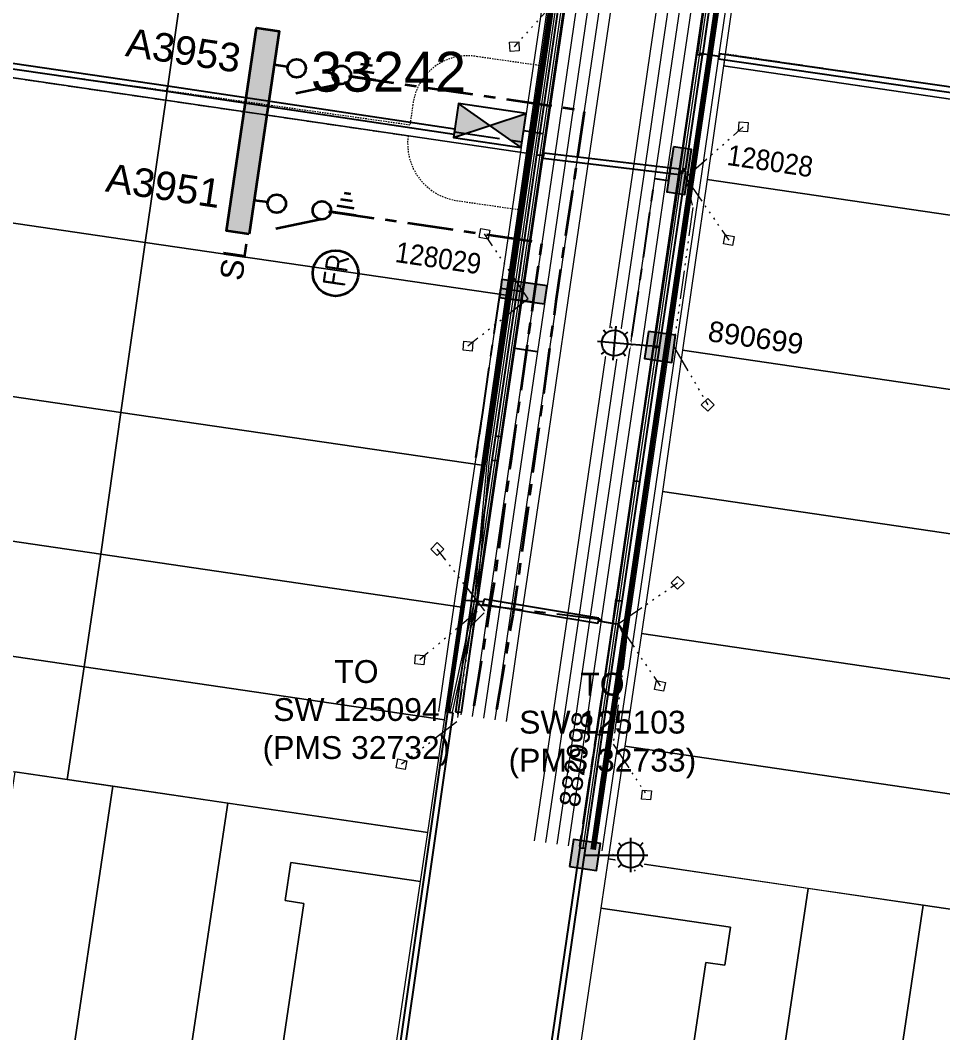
# Model space of a CAD drawing. Header units: metres. Extents: x 302924 to 306036, y 6267404 to 6269261.
# Drawn here: x 303946.7 to 304027.6, y 6268524.1 to 6268612.9 of the extents above; entities that cross this region are included whole.
import ezdxf
from ezdxf.enums import TextEntityAlignment as Align

# ---------------------------------------------------------------- set-up
doc = ezdxf.new("R2010")
doc.units = ezdxf.units.M
doc.set_wipeout_variables(frame=1)
for name, pattern in [('Cable Exist UG', [7, 4, -1, 1, -1]), ('DASHED', [19.05, 12.7, -6.35]), ('DOT', [6.35, 0, -6.35]), ('HIDDEN2', [0.1875, 0.125, -0.0625]), ('PHANTOMX2', [5.6, 2.5, -0.5, 0.15, -0.5, 0.15, -0.5, 0.15, -0.5, 0.15, -0.5])]:
    doc.linetypes.add(name, pattern=pattern)
doc.layers.get('0').update_dxf_attribs({"color": 6})
for name, color, linetype, lineweight, true_color, plot, transparency in [('. Const Lines_HV', 7, 'Continuous', 0, 0x990000, False, 0.4), ('. Const Lines_LV', 7, 'Continuous', 0, 0x000099, False, 0.4), ('. Const Lines_SL', 7, 'Continuous', 0, 0x009999, False, 0.4), ('. Const Lines_SP_Trench (PL)', 7, 'Continuous', 0, 0x990099, False, 0.4)]:
    doc.layers.add(name, color=color, linetype=linetype, lineweight=lineweight, true_color=true_color, plot=plot, transparency=transparency)
doc.layers.add('._ MGA Trench Outline (PL)', color=248, linetype='Continuous', lineweight=0, plot=False, transparency=0.6)
for name, color, linetype, lineweight in [('_User_HV_Exist', 1, 'Continuous', 35), ('_User_LV_Exist', 5, 'Continuous', 25), ('Cadastre Land Parcels_SP_EXT', 118, 'Continuous', 15), ('Cadastre Other Property_SP_EXT', 138, 'DASHED', 15), ('Services_SP_EXT', 42, 'PHANTOMX2', 20)]:
    doc.layers.add(name, color=color, linetype=linetype, lineweight=lineweight)
for name, color, linetype in [('Duct_SP_EXT', 30, 'Continuous'), ('Equip_SP_SL_EXT', 7, 'Continuous'), ('Sub_SP_EXT', 7, 'Continuous'), ('SupportsUG_SP_LV_EXT', 7, 'Continuous'), ('SupportsUG_SP_LV_SL_EXT', 7, 'Continuous'), ('Trench_SP_EXT', 7, 'Continuous')]:
    doc.layers.add(name, color=color, linetype=linetype)
doc.styles.add('COLUMN_LABEL', font='arial.ttf', dxfattribs={"height": 2})
doc.styles.add('iecISOCP', font='isocp.shx')
doc.styles.add('ieISOCP', font='arial.ttf', dxfattribs={"height": 1.5})
doc.styles.add('POLE_LABEL', font='arial.ttf', dxfattribs={"height": 2})
doc.styles.add('SL_LABEL', font='arial.ttf', dxfattribs={"height": 2})
doc.styles.get("Standard").update_dxf_attribs({"font": 'arial.ttf'})
doc.styles.add('SWITCH_LABEL', font='arial.ttf', dxfattribs={"height": 2})

# ---------------------------------------------------------------- blocks, each defined once
blk = doc.blocks.new('COLUMN_EXT')
blk.add_hatch(color=256).paths.add_polyline_path([(1.2, 1.2), (-1.2, 1.2), (-1.2, -1.2), (1.2, -1.2)])
blk.add_lwpolyline([(-1.2, 1.2), (-1.2, -1.2), (1.2, -1.2), (1.2, 1.2)], close=True)
at = {"style": 'COLUMN_LABEL', "width": 0.9, "flags": 8}
blk.add_attdef('ASSET_NUM', text='', height=1.8, rotation=360, dxfattribs=at).set_placement((4, 2), align=Align.MIDDLE_LEFT)
at = {"flags": 1}
blk.add_attdef('Z', (-2.351, -1.813), '', height=0.2, rotation=270, dxfattribs=at)
at = {"flags": 9}
for tag, p in [('NOTES', (-2, -1.813)), ('SUBURB', (-1.8, -1.813)), ('STREETNAME', (-1.6, -1.813)), ('LOCATION', (-1.4, -1.813)), ('LEGEND', (-1.2, -1.813)), ('USAGE', (-1, -1.813)), ('STATE', (-0.8, -1.813)), ('OWNED_BY', (-0.6, -1.813)), ('COLUMN_TYPE', (-0.4, -1.813))]:
    blk.add_attdef(tag, text='', height=0.2, rotation=270, dxfattribs=at).set_placement(p, align=Align.MIDDLE_LEFT)
for tag, style, p in [('STREET_CODE', 'COLUMN_LABEL', (-0.2, -1.813)), ('STRUCTURE_PLANT_NUMBER', 'POLE_LABEL', (0.031, -1.813))]:
    blk.add_attdef(tag, text='', height=0.2, rotation=270, dxfattribs=dict(at, style=style)).set_placement(p, align=Align.MIDDLE_LEFT)
blk = doc.blocks.new('SL_LANTERN_EXT')
at = {"flags": 9}
for tag in ['CONSTRUCTED_VOLTAGE', 'CONTROL_TYPE', 'LANTERN_PURPOSE', 'LANTERN_TYPE', 'NO_PHASES', 'OPERATING_VOLTAGE', 'OWNED_BY', 'MAINTAINED_BY', 'ORIENTATION', 'STATE', 'USAGE', 'CEXIST', 'CNEW', 'CNUMBER', 'CREMOVE', 'CREPLACE', 'LKINGHEIGHT', 'LBRACKET', 'LBRACKETVOCAB', 'LCATEGORY', 'LCHARGE1', 'LCHARGE1PERCENT', 'LCHARGE2', 'LCHARGE2PERCENT', 'LCHARGE3', 'LCHARGE3PERCENT', 'LEXIST', 'LLAMP', 'LLAMPVOCAB', 'LMAST', 'LMASTVOCAB', 'LNEW', 'LANTNUMBER', 'LOUTREACH', 'LOUTREACHVOCAB', 'LRATECODE', 'LREMOVE', 'LREPLACE', 'LTYPE', 'LTYPEVOCAB', 'LEGEND', 'SUBURB', 'STREETNAME', 'LOCATION', 'NOTES']:
    blk.add_attdef(tag, text='', height=0.01, rotation=270, dxfattribs=at).set_placement((-0.005, 0), align=Align.MIDDLE_LEFT)
for tag, p, height, flags in [('OPERATED_BY', (-0.01, 0), 0.01, 9), ('Z', (-0.005, 0), 0.001, 1)]:
    blk.add_attdef(tag, p, '', height=height, rotation=270, dxfattribs=dict(flags=flags))
at = {"style": 'SL_LABEL', "flags": 9}
blk.add_attdef('STREET_CODE', text='', height=0.001, rotation=270, dxfattribs=at).set_placement((-0.004, 0), align=Align.MIDDLE_LEFT)
at = {"flags": 8}
blk.add_attdef('LNUMBER', text='', height=1, dxfattribs=at).set_placement((6.995, -1), align=Align.MIDDLE_LEFT)
at = {"linetype": 'DOT'}
blk.add_wipeout([(2.495, 0), (2.934, 1.061), (3.995, 1.5), (5.056, 1.061), (5.495, 0), (5.056, -1.061), (3.995, -1.5), (2.934, -1.061)], dxfattribs=at)
for p, q in [((2.934, 1.061), (3.2, 0.795)), ((3.995, 1.5), (3.995, -1.5)), ((3.995, 1.5), (3.995, 1.125)), ((5.056, 1.061), (4.79, 0.795)), ((-0.005, 0), (2.87, 0)), ((2.495, 0), (5.495, 0)), ((2.934, -1.061), (3.2, -0.795)), ((5.056, -1.061), (4.79, -0.795)), ((5.12, 0), (5.495, 0)), ((3.995, -1.125), (3.995, -1.5))]:
    blk.add_line(p, q)
at = {"linetype": 'DOT', "flags": 128}
blk.add_lwpolyline([(2.495, 0), (2.934, 1.061), (3.995, 1.5), (5.056, 1.061), (5.495, 0), (5.056, -1.061), (3.995, -1.5), (2.934, -1.061), (2.495, 0)], close=True, dxfattribs=at)
blk.add_circle((3.995, 0), 1.125)
blk = doc.blocks.new('*U79')
for tag, height, rotation, flags, p in [('LNUMBER', 1, 175.18476, 8, (-6.896, 1.584)), ('CONSTRUCTED_VOLTAGE', 0.01, 270, 9, (-0.005, 0)), ('CONTROL_TYPE', 0.01, 270, 9, (-0.005, 0)), ('LANTERN_PURPOSE', 0.01, 270, 9, (-0.005, 0)), ('LANTERN_TYPE', 0.01, 270, 9, (-0.005, 0)), ('NO_PHASES', 0.01, 270, 9, (-0.005, 0)), ('OPERATING_VOLTAGE', 0.01, 270, 9, (-0.005, 0)), ('OWNED_BY', 0.01, 270, 9, (-0.005, 0)), ('MAINTAINED_BY', 0.01, 270, 9, (-0.005, 0)), ('ORIENTATION', 0.01, 270, 9, (-0.005, 0)), ('STATE', 0.01, 270, 9, (-0.005, 0)), ('USAGE', 0.01, 270, 9, (-0.005, 0)), ('CEXIST', 0.01, 270, 9, (-0.005, 0)), ('CNEW', 0.01, 270, 9, (-0.005, 0)), ('CNUMBER', 0.01, 270, 9, (-0.005, 0)), ('CREMOVE', 0.01, 270, 9, (-0.005, 0)), ('CREPLACE', 0.01, 270, 9, (-0.005, 0)), ('LKINGHEIGHT', 0.01, 270, 9, (-0.005, 0)), ('LBRACKET', 0.01, 270, 9, (-0.005, 0)), ('LBRACKETVOCAB', 0.01, 270, 9, (-0.005, 0)), ('LCATEGORY', 0.01, 270, 9, (-0.005, 0)), ('LCHARGE1', 0.01, 270, 9, (-0.005, 0)), ('LCHARGE1PERCENT', 0.01, 270, 9, (-0.005, 0)), ('LCHARGE2', 0.01, 270, 9, (-0.005, 0)), ('LCHARGE2PERCENT', 0.01, 270, 9, (-0.005, 0)), ('LCHARGE3', 0.01, 270, 9, (-0.005, 0)), ('LCHARGE3PERCENT', 0.01, 270, 9, (-0.005, 0)), ('LEXIST', 0.01, 270, 9, (-0.005, 0)), ('LLAMP', 0.01, 270, 9, (-0.005, 0)), ('LLAMPVOCAB', 0.01, 270, 9, (-0.005, 0)), ('LMAST', 0.01, 270, 9, (-0.005, 0)), ('LMASTVOCAB', 0.01, 270, 9, (-0.005, 0)), ('LNEW', 0.01, 270, 9, (-0.005, 0)), ('LANTNUMBER', 0.01, 270, 9, (-0.005, 0)), ('LOUTREACH', 0.01, 270, 9, (-0.005, 0)), ('LOUTREACHVOCAB', 0.01, 270, 9, (-0.005, 0)), ('LRATECODE', 0.01, 270, 9, (-0.005, 0)), ('LREMOVE', 0.01, 270, 9, (-0.005, 0)), ('LREPLACE', 0.01, 270, 9, (-0.005, 0)), ('LTYPE', 0.01, 270, 9, (-0.005, 0)), ('LTYPEVOCAB', 0.01, 270, 9, (-0.005, 0)), ('LEGEND', 0.01, 270, 9, (-0.005, 0)), ('SUBURB', 0.01, 270, 9, (-0.005, 0)), ('STREETNAME', 0.01, 270, 9, (-0.005, 0)), ('LOCATION', 0.01, 270, 9, (-0.005, 0)), ('NOTES', 0.01, 270, 9, (-0.005, 0))]:
    blk.add_attdef(tag, text='', height=height, rotation=rotation, dxfattribs=dict(flags=flags)).set_placement(p, align=Align.MIDDLE_LEFT)
for tag, p, height, flags in [('OPERATED_BY', (-0.01, 0), 0.01, 9), ('Z', (-0.005, 0), 0.001, 1)]:
    blk.add_attdef(tag, p, '', height=height, rotation=270, dxfattribs=dict(flags=flags))
at = {"style": 'SL_LABEL', "flags": 9}
blk.add_attdef('STREET_CODE', text='', height=0.001, rotation=270, dxfattribs=at).set_placement((-0.004, 0), align=Align.MIDDLE_LEFT)
at = {"linetype": 'DOT'}
blk.add_wipeout([(-2.496, 0.21), (-3.023, -0.81), (-4.117, -1.159), (-5.137, -0.632), (-5.486, 0.462), (-4.959, 1.482), (-3.865, 1.83), (-2.845, 1.304)], dxfattribs=at)
for p, q in [((-4.117, -1.159), (-3.865, 1.83)), ((-3.896, 1.457), (-3.865, 1.83)), ((-4.959, 1.482), (-4.717, 1.195)), ((-2.845, 1.304), (-3.131, 1.062)), ((-2.496, 0.21), (-5.486, 0.462)), ((-5.112, 0.43), (-5.486, 0.462)), ((-0.005, 0), (-2.87, 0.241)), ((-5.137, -0.632), (-4.85, -0.39)), ((-4.117, -1.159), (-4.085, -0.785)), ((-3.023, -0.81), (-3.265, -0.524))]:
    blk.add_line(p, q)
at = {"linetype": 'DOT', "flags": 128}
blk.add_lwpolyline([(-2.496, 0.21), (-3.023, -0.81), (-4.117, -1.159), (-5.137, -0.632), (-5.486, 0.462), (-4.959, 1.482), (-3.865, 1.83), (-2.845, 1.304), (-2.496, 0.21)], close=True, dxfattribs=at)
blk.add_circle((-3.991, 0.336), 1.125)
blk = doc.blocks.new('CCP_EXT')
blk.add_lwpolyline([(-0.566, 0), (0, 0.566), (0.566, 0), (0, -0.566), (-0.566, 0)])
at = {"flags": 1}
blk.add_attdef('Z', (0, 0), '', height=0.01, dxfattribs=at)
at = {"flags": 9}
for tag in ['CCP_TYPE', 'CONSTRUCTED_VOLTAGE', 'NO_PHASES', 'OPERATING_VOLTAGE', 'ORIENTATION', 'OWNED_BY', 'USAGE', 'LEGEND', 'LIFE_SUPPORT', 'STATE', 'NOTES']:
    blk.add_attdef(tag, text='', height=0.01, dxfattribs=at).set_placement((0, 0), align=Align.MIDDLE_LEFT)
blk = doc.blocks.new('PILLAR_EXT')
at = {"layer": 'SupportsUG_SP_LV_EXT', "linetype": 'Continuous'}
h = blk.add_hatch(color=256, dxfattribs=at)
h.dxf.hatch_style = 1
h.paths.add_polyline_path([(-0.8, 0), (-0.8, 2), (0.8, 2), (0.8, 0)])
h = blk.add_hatch(color=256, dxfattribs=at)
h.dxf.hatch_style = 1
h.paths.add_polyline_path([(-0.8, -2), (-0.8, 0), (0.8, 0), (0.8, -2)])
blk.add_lwpolyline([(-0.8, 2), (-0.8, -1), (-0.8, 1), (-0.8, -2), (0.8, -2), (0.8, 2)], close=True)
at = {"width": 0.9}
blk.add_attdef('ASSET_NUM', text='', height=1.8, rotation=360, dxfattribs=at).set_placement((4, 2), align=Align.MIDDLE_LEFT)
for tag, flags, p in [('OWNED_BY', 9, (-0.2, 0)), ('STREETNAME', 9, (-0.175, 0)), ('SUBURB', 1, (-0.158, 0)), ('PARENT', 9, (-0.143, 0)), ('NOTES', 9, (-0.127, 0)), ('LOCATION', 9, (-0.111, 0)), ('LEGEND', 9, (-0.091, 0)), ('SUPPORT_TYPE', 9, (-0.072, 0)), ('USAGE', 9, (-0.056, 0)), ('STATE', 9, (-0.032, 0))]:
    blk.add_attdef(tag, text='', height=0.01, rotation=270, dxfattribs=dict(flags=flags)).set_placement(p, align=Align.CENTER)
blk = doc.blocks.new('FAULT_INDIC_SE')
blk.add_circle((0, 0), 2)
at = {"insert": (-1.152, 1.002), "char_height": 2, "width": 2.70423, "attachment_point": 1, "style": 'iecISOCP'}
blk.add_mtext('FR', dxfattribs=at)
blk = doc.blocks.new('SWG_SAFELINK_SU_NEW')
for p, q in [((7.72, 1.8), (8.28, 1.8)), ((7.48, 1.2), (8.52, 1.2)), ((7.24, 0.6), (8.76, 0.6)), ((2.241, -2.168), (6, -0.8)), ((6.8, 0), (9, 0))]:
    blk.add_line(p, q)
blk.add_lwpolyline([(1.2, 0), (0, 0)])
for centre in [(2, 0), (6, 0)]:
    blk.add_circle(centre, 0.8)
at = {"style": 'SWITCH_LABEL', "flags": 8}
blk.add_attdef('ASSET_NUM', text='', height=2, rotation=179.95437, dxfattribs=at).set_placement((-2, 0), align=Align.MIDDLE_LEFT)
at = {"flags": 1}
blk.add_attdef('Z', (0, 0), '', height=0.2, rotation=90, dxfattribs=at)
at = {"flags": 9}
for tag, p in [('ACTUAL_STATUS', (0, -0.4)), ('CONSTRUCTED_VOLTAGE', (0, -0.6)), ('NO_PHASES', (0, -0.8)), ('OPERATING_VOLTAGE', (0, -1)), ('ORIENTATION', (0, -1.2)), ('OWNED_BY', (0, -1.4)), ('STATE', (0, -1.8)), ('PARENT', (0, -1.6)), ('SWITCH_TYPE', (0, -2)), ('SUBURB', (0, -2.4)), ('STREETNAME', (0, -2.6)), ('USAGE', (0, -2.2)), ('LOCATION', (0, -2.8)), ('NOTES', (0, -3))]:
    blk.add_attdef(tag, text='', height=0.2, dxfattribs=at).set_placement(p, align=Align.MIDDLE_LEFT)
at = {"style": 'SWITCH_LABEL', "flags": 9}
blk.add_attdef('STREET_CODE', text='', height=0.2, dxfattribs=at).set_placement((0, -0.2), align=Align.MIDDLE_LEFT)
blk = doc.blocks.new('SUB_PADMOUNT_EXT')
h = blk.add_hatch(color=256)
h.dxf.hatch_style = 1
h.paths.add_polyline_path([(-3, 1.5), (-3, -1.5), (0, 0)])
h = blk.add_hatch(color=256)
h.dxf.hatch_style = 1
h.paths.add_polyline_path([(3, 1.5), (0, 0), (3, -1.5)])
for p, q in [((-3, 1.5), (3, -1.5)), ((3, 1.5), (-3, -1.5))]:
    blk.add_line(p, q)
at = {"linetype": 'Continuous'}
blk.add_lwpolyline([(-3, -1.5), (3, -1.5), (3, 1.5), (-3, 1.5)], close=True, dxfattribs=at)
at = {"flags": 8}
blk.add_attdef('ASSET_NUM', text='', height=2.5, dxfattribs=at).set_placement((0, 5), align=Align.MIDDLE_CENTER)
for tag, flags, p in [('STREET_CODE', 9, (1.5, 0)), ('OPERATING_VOLTAGE', 9, (1.5, -0.4)), ('ORIENTATION', 9, (1.5, -0.6)), ('OWNED_BY', 9, (1.5, -0.8)), ('NO_PHASES', 9, (1.5, -0.2)), ('OPERATED_BY', 9, (1.5, -1)), ('SECONDARY_VOLTAGE', 9, (1.5, -1.6)), ('STATE', 9, (1.5, -1.8)), ('CONSTRUCTED_VOLTAGE', 9, (1.5, -1.4)), ('MAINTAINED_BY', 9, (1.5, -1.2)), ('SUBSTATION_TYPE', 9, (1.5, -2.2)), ('USAGE', 9, (1.5, -2.4)), ('PARENT', 9, (1.5, -2)), ('LEGEND', 9, (1.5, -2.6)), ('Z', 1, (1.5, -3.6)), ('SUBURB', 9, (1.5, -2.8)), ('STREETNAME', 9, (1.5, -3)), ('LOCATION', 9, (1.5, -3.2)), ('NOTES', 9, (1.5, -3.4))]:
    blk.add_attdef(tag, text='', height=0.2, dxfattribs=dict(flags=flags)).set_placement(p, align=Align.MIDDLE_LEFT)

msp = doc.modelspace()

# ---------------------------------------------------------------- hatches: boundary and pattern name
at = {"layer": '_User_HV_Exist'}
h = msp.add_hatch(color=256, dxfattribs=at)
h.dxf.hatch_style = 1
h.paths.add_polyline_path([(303966.7918, 6268594.1643), (303964.813, 6268594.4551), (303967.4302, 6268612.2639), (303969.4089, 6268611.9731)])

# ---------------------------------------------------------------- linework, layer by layer
at = {"layer": '. Const Lines_HV', "linetype": 'Continuous', "lineweight": 0, "flags": 128}
for points in [[(303992.8135, 6268540.811), (303994.2673, 6268550.7056), (303995.7212, 6268560.5993), (303997.5384, 6268572.9678), (303999.3555, 6268585.3353), (304001.5359, 6268600.1766), (304002.9897, 6268610.0714), (304005.0251, 6268623.9233), (304006.8455, 6268636.3089), (304008.7056, 6268648.7271), (304010.5199, 6268661.0874), (304011.9723, 6268670.9813), (304013.7877, 6268683.3488), (304015.2401, 6268693.2428), (304017.0555, 6268705.6102), (304018.871, 6268717.9777), (304020.3233, 6268727.8717), (304021.7757, 6268737.7656), (304023.5911, 6268750.1331), (304025.4858, 6268763.0388), (304029.6778, 6268790.3309)], [(303994.7922, 6268540.5202), (303996.2461, 6268550.4149), (303997.7, 6268560.3085), (303999.5171, 6268572.677), (304001.3342, 6268585.0446), (304003.5146, 6268599.8859), (304004.9685, 6268609.7807), (304007.0039, 6268623.6326), (304008.8239, 6268636.0153), (304010.6839, 6268648.4338), (304012.4987, 6268660.7969), (304013.9511, 6268670.6909), (304015.7665, 6268683.0583), (304017.2189, 6268692.9523), (304019.0343, 6268705.3198), (304020.8498, 6268717.6872), (304022.3021, 6268727.5812), (304023.7545, 6268737.4752), (304025.5699, 6268749.8426), (304027.4636, 6268762.7417), (304031.5428, 6268789.2997)], [(304003.3251, 6268667.1568), (304001.8728, 6268657.2628), (303998.961, 6268637.4395), (303997.1092, 6268625.0817), (303995.656, 6268615.1927), (303993.6202, 6268601.3398), (303991.8109, 6268588.9731), (303989.6301, 6268574.1297), (303987.805, 6268561.7615), (303986.3512, 6268551.8686)], [(304005.3039, 6268666.8663), (304003.8515, 6268656.9724), (304000.9394, 6268637.146), (303999.0875, 6268624.7881), (303997.6347, 6268614.9019), (303995.5989, 6268601.049), (303993.7899, 6268588.6836), (303991.6088, 6268573.839), (303989.7835, 6268561.4695), (303988.3299, 6268551.5778)]]:
    msp.add_lwpolyline(points, dxfattribs=at)
at = {"layer": '. Const Lines_LV', "linetype": 'Continuous', "lineweight": 0, "flags": 128}
for points in [[(303991.8241, 6268540.9563), (303993.278, 6268550.851), (303994.7318, 6268560.7447), (303996.549, 6268573.1131), (303998.3661, 6268585.4807), (304000.5465, 6268600.322), (304002.0004, 6268610.2168), (304004.0357, 6268624.0687), (304005.8563, 6268636.4556), (304007.7164, 6268648.8738), (304009.5305, 6268661.2326), (304010.9829, 6268671.1266), (304012.7983, 6268683.494), (304014.2507, 6268693.388), (304016.0661, 6268705.7555), (304017.8816, 6268718.1229), (304019.3339, 6268728.0169), (304020.7863, 6268737.9109), (304022.6017, 6268750.2783), (304024.4969, 6268763.1873), (304028.7452, 6268790.8464)], [(303993.8028, 6268540.6656), (303995.2567, 6268550.5602), (303996.7106, 6268560.4539), (303998.5277, 6268572.8224), (304000.3448, 6268585.19), (304002.5252, 6268600.0313), (304003.9791, 6268609.926), (304006.0145, 6268623.7779), (304007.8347, 6268636.1621), (304009.6947, 6268648.5805), (304011.5093, 6268660.9421), (304012.9617, 6268670.8361), (304014.7771, 6268683.2036), (304016.2295, 6268693.0975), (304018.0449, 6268705.465), (304019.8604, 6268717.8325), (304021.3127, 6268727.7264), (304022.7651, 6268737.6204), (304024.5805, 6268749.9879), (304026.4747, 6268762.8903), (304030.6103, 6268789.8153)], [(303995.7816, 6268540.3748), (303997.2355, 6268550.2695), (303998.6893, 6268560.1631), (304000.5065, 6268572.5317), (304002.3236, 6268584.8992), (304004.504, 6268599.7406), (304005.9579, 6268609.6353), (304007.9932, 6268623.4872), (304009.813, 6268635.8686), (304011.6731, 6268648.2871), (304013.4881, 6268660.6517), (304014.9405, 6268670.5456), (304016.7559, 6268682.9131), (304018.2083, 6268692.8071), (304020.0237, 6268705.1745), (304021.8392, 6268717.542), (304023.2915, 6268727.436), (304024.7439, 6268737.3299), (304026.5593, 6268749.6974), (304028.4525, 6268762.5932)], [(303997.7604, 6268540.0841), (303999.2142, 6268549.9788), (304000.6681, 6268559.8724), (304002.4853, 6268572.241), (304004.3024, 6268584.6085), (304006.4828, 6268599.4499), (304007.9366, 6268609.3445), (304009.972, 6268623.1964), (304011.7914, 6268635.575), (304013.6515, 6268647.9937), (304015.4669, 6268660.3612), (304016.9193, 6268670.2552), (304018.7347, 6268682.6226), (304020.1871, 6268692.5166), (304022.0025, 6268704.8841), (304023.8179, 6268717.2515), (304025.2703, 6268727.1455), (304026.7227, 6268737.0395), (304028.5381, 6268749.4069)], [(304000.3569, 6268667.5925), (303998.9046, 6268657.6985), (303995.9935, 6268637.8798), (303994.1417, 6268625.5221), (303992.6879, 6268615.6289), (303990.6521, 6268601.776), (303988.8425, 6268589.4074), (303986.6619, 6268574.5658), (303984.8371, 6268562.1994), (303983.383, 6268552.3048)], [(304002.3357, 6268667.302), (304000.8834, 6268657.4081), (303997.9719, 6268637.5863), (303996.12, 6268625.2285), (303994.6666, 6268615.3381), (303992.6308, 6268601.4852), (303990.8215, 6268589.1179), (303988.6407, 6268574.2751), (303986.8157, 6268561.9074), (303985.3618, 6268552.014)], [(304004.3145, 6268667.0116), (304002.8621, 6268657.1176), (303999.9502, 6268637.2928), (303998.0983, 6268624.9349), (303996.6453, 6268615.0473), (303994.6095, 6268601.1944), (303992.8004, 6268588.8283), (303990.6194, 6268573.9844), (303988.7943, 6268561.6155), (303987.3405, 6268551.7232)], [(304006.2933, 6268666.7211), (304004.8409, 6268656.8271), (304001.9286, 6268636.9992), (304000.0767, 6268624.6413), (303998.6241, 6268614.7566), (303996.5883, 6268600.9036), (303994.7793, 6268588.5388), (303992.5982, 6268573.6936), (303990.7728, 6268561.3235), (303989.3193, 6268551.4324)]]:
    msp.add_lwpolyline(points, dxfattribs=at)
at = {"layer": '. Const Lines_SL', "linetype": 'Continuous', "lineweight": 0, "flags": 128}
for points in [[(303996.771, 6268540.2295), (303998.2248, 6268550.1241), (303999.6787, 6268560.0178), (304001.4959, 6268572.3863), (304003.313, 6268584.7539), (304005.4934, 6268599.5952), (304006.9472, 6268609.4899), (304008.9826, 6268623.3418), (304010.8022, 6268635.7218), (304012.6623, 6268648.1404), (304014.4775, 6268660.5064), (304015.9299, 6268670.4004), (304017.7453, 6268682.7679), (304019.1977, 6268692.6618), (304021.0131, 6268705.0293), (304022.8285, 6268717.3968), (304024.2809, 6268727.2907), (304025.7333, 6268737.1847), (304027.5487, 6268749.5522), (304029.4414, 6268762.4447)], [(304001.3463, 6268667.4473), (303999.894, 6268657.5533), (303996.9827, 6268637.733), (303995.1308, 6268625.3753), (303993.6772, 6268615.4835), (303991.6414, 6268601.6306), (303989.832, 6268589.2626), (303987.6513, 6268574.4204), (303986.5189, 6268561.9512), (303984.3724, 6268552.1594)], [(304001.5442, 6268667.4182), (304000.0918, 6268657.5243), (303997.1805, 6268637.7037), (303995.3287, 6268625.346), (303993.8751, 6268615.4544), (303991.8393, 6268601.6015), (303990.0299, 6268589.2337), (303987.85, 6268574.3968), (303986.7169, 6268561.9207), (303984.5678, 6268552.1166)]]:
    msp.add_lwpolyline(points, dxfattribs=at)
at = {"layer": '. Const Lines_SP_Trench (PL)', "linetype": 'Continuous', "lineweight": 0, "flags": 128}
for points in [[(303996.0784, 6268540.3312), (303997.5323, 6268550.2259), (303998.9861, 6268560.1195), (304000.8033, 6268572.4881), (304002.6204, 6268584.8556), (304004.8008, 6268599.697), (304006.2547, 6268609.5917), (304008.29, 6268623.4436), (304010.1098, 6268635.8245), (304011.9699, 6268648.2431), (304013.7849, 6268660.6081), (304015.2373, 6268670.5021), (304017.0527, 6268682.8695), (304018.5051, 6268692.7635), (304020.3205, 6268705.131), (304022.136, 6268717.4984), (304023.5883, 6268727.3924), (304025.0407, 6268737.2864), (304026.8561, 6268749.6538), (304028.7492, 6268762.5486)], [(304002.0389, 6268667.3456), (304000.5865, 6268657.4516), (303997.6751, 6268637.6303), (303995.8232, 6268625.2726), (303994.3698, 6268615.3817), (303992.334, 6268601.5288), (303990.5246, 6268589.1613), (303988.3439, 6268574.3187), (303986.5189, 6268561.9512), (303985.065, 6268552.0576)], [(304003.3251, 6268667.1568), (304001.8728, 6268657.2628), (303998.961, 6268637.4395), (303997.1092, 6268625.0817), (303995.656, 6268615.1927), (303993.6202, 6268601.3398), (303991.8109, 6268588.9731), (303989.6301, 6268574.1297), (303987.805, 6268561.7615), (303986.3512, 6268551.8686)]]:
    msp.add_lwpolyline(points, dxfattribs=at)
at = {"layer": '_User_HV_Exist', "flags": 128}
msp.add_lwpolyline([(303966.7918, 6268594.1643), (303964.813, 6268594.4551), (303967.4302, 6268612.2639), (303969.4089, 6268611.9731)], close=True, dxfattribs=at)
at = {"layer": '_User_HV_Exist', "linetype": 'Cable Exist UG', "flags": 128}
for points in [[(303975.4979, 6268608.0151), (303996.1805, 6268605.0065), (303996.1805, 6268605.0065), (303996.1805, 6268605.0065), (303993.684, 6268588.2615), (303991.7372, 6268573.8406), (303990.3332, 6268563.624), (303989.8992, 6268560.7881), (303988.3299, 6268551.5778)], [(303973.7561, 6268596.1614), (303992.457, 6268593.4248), (303992.457, 6268593.4248), (303991.7313, 6268588.514), (303989.7308, 6268574.2452), (303988.3102, 6268563.8837), (303987.8483, 6268561.0601), (303987.8483, 6268561.0601), (303986.351, 6268551.8685)]]:
    msp.add_lwpolyline(points, dxfattribs=at)
at = {"layer": '_User_LV_Exist', "linetype": 'Cable Exist UG'}
for points in [[(303990.8203, 6268589.11), (303988.8416, 6268589.4007), (303986.6587, 6268574.579), (303987.2784, 6268578.5596)], [(303998.7058, 6268560.2295), (303998.9801, 6268562.1419), (303998.9801, 6268562.1419), (303998.9801, 6268562.1419), (303998.9801, 6268562.1419)], [(303986.8362, 6268561.6901), (303998.7015, 6268560.2659)]]:
    msp.add_lwpolyline(points, dxfattribs=at)
at = {"layer": '_User_LV_Exist', "flags": 128}
msp.add_lwpolyline([(303990.0946, 6268584.171), (303992.0734, 6268583.8802)], dxfattribs=at)
at = {"layer": 'Cadastre Land Parcels_SP_EXT', "linetype": 'Continuous'}
for points in [[(303961.468, 6268619.8722), (303929.8086, 6268624.5122), (303927.8039, 6268610.5525), (303959.4641, 6268605.9105), (303961.468, 6268619.8722)], [(304042.0517, 6268618.2426), (304010.3915, 6268622.8838), (304008.3867, 6268608.9212), (304040.0469, 6268604.2819), (304042.0517, 6268618.2426)], [(303993.1291, 6268615.2311), (303961.468, 6268619.8722), (303959.4641, 6268605.9105), (303991.1251, 6268601.2705), (303993.1291, 6268615.2311)], [(303959.4641, 6268605.9105), (303927.8039, 6268610.5525), (303926.0147, 6268598.0871), (303957.6739, 6268593.4461), (303959.4641, 6268605.9105)], [(304040.0469, 6268604.2819), (304008.3867, 6268608.9212), (304006.9552, 6268598.9504), (304038.6153, 6268594.3092), (304040.0469, 6268604.2819)], [(303991.1251, 6268601.2705), (303959.4641, 6268605.9105), (303957.6739, 6268593.4461), (303989.3349, 6268588.805), (303991.1251, 6268601.2705)], [(304038.6153, 6268594.3092), (304006.9552, 6268598.9504), (304004.8071, 6268583.9923), (304036.4672, 6268579.351), (304038.6153, 6268594.3092)], [(303957.6739, 6268593.4461), (303926.0147, 6268598.0871), (303925.5396, 6268594.864), (303923.9168, 6268583.1598), (303955.5226, 6268578.5306), (303957.6739, 6268593.4461)], [(303989.3349, 6268588.805), (303957.6739, 6268593.4461), (303955.5226, 6268578.5306), (303987.1891, 6268573.9036), (303989.3349, 6268588.805)], [(304036.4672, 6268579.351), (304004.8071, 6268583.9923), (304003.0305, 6268571.5907), (304034.6789, 6268566.9512), (304036.4672, 6268579.351)], [(303955.5226, 6268578.5306), (303923.9168, 6268583.1598), (303922.1505, 6268570.7455), (303953.7758, 6268566.0979), (303955.5226, 6268578.5306)], [(303987.1891, 6268573.9036), (303955.5226, 6268578.5306), (303953.7758, 6268566.0979), (303985.4011, 6268561.4511), (303987.1891, 6268573.9036)], [(304034.6789, 6268566.9512), (304003.0305, 6268571.5907), (304001.2128, 6268559.1277), (304032.8381, 6268554.4798), (304034.6789, 6268566.9512)], [(303953.7758, 6268566.0979), (303922.1505, 6268570.7455), (303921.8699, 6268568.8651), (303920.6781, 6268560.8654), (303952.3034, 6268556.2187), (303953.7758, 6268566.0979)], [(303985.4011, 6268561.4511), (303953.7758, 6268566.0979), (303952.3034, 6268556.2187), (303983.9278, 6268551.572), (303985.4011, 6268561.4511)], [(303952.3034, 6268556.2187), (303920.6781, 6268560.8654), (303919.2049, 6268550.9863), (303950.8302, 6268546.3396), (303952.3034, 6268556.2187)], [(304032.8381, 6268554.4798), (304001.2128, 6268559.1277), (303999.7412, 6268549.2486), (304031.3664, 6268544.6007), (304032.8381, 6268554.4798)], [(303983.9278, 6268551.572), (303952.3034, 6268556.2187), (303950.8302, 6268546.3396), (303982.4553, 6268541.6929), (303983.9278, 6268551.572)], [(304031.3664, 6268544.6007), (303999.7412, 6268549.2486), (303998.2688, 6268539.3685), (304029.8939, 6268534.7206), (304031.3664, 6268544.6007)], [(303954.822, 6268545.7531), (303950.8302, 6268546.3396), (303946.2288, 6268547.0161), (303942.7965, 6268523.9887), (303942.654, 6268524.0097), (303941.669, 6268517.4006), (303950.4057, 6268516.1168), (303954.822, 6268545.7531)], [(303964.9027, 6268544.272), (303954.822, 6268545.7531), (303950.4057, 6268516.1168), (303960.4863, 6268514.6347), (303964.9027, 6268544.272)], [(303982.4553, 6268541.6929), (303964.9027, 6268544.272), (303960.4863, 6268514.6347), (303968.3935, 6268513.473), (303969.0562, 6268517.9183), (303968.8578, 6268517.948), (303968.9455, 6268518.5356), (303969.0689, 6268518.5172), (303971.5957, 6268535.4742), (303969.9358, 6268535.7187), (303970.4341, 6268539.0626), (303981.8138, 6268537.3903), (303982.4553, 6268541.6929)], [(303981.8138, 6268537.3903), (303970.4341, 6268539.0626), (303969.9358, 6268535.7187), (303971.5957, 6268535.4742), (303969.0689, 6268518.5172), (303968.9455, 6268518.5356), (303968.8578, 6268517.948), (303969.0562, 6268517.9183), (303968.3935, 6268513.473), (303973.0974, 6268512.7817), (303978.773, 6268516.9946), (303981.8138, 6268537.3903)], [(304015.8214, 6268536.7893), (303998.2688, 6268539.3685), (303997.6279, 6268535.0659), (304009.0126, 6268533.3937), (304008.5133, 6268530.0498), (304006.8476, 6268530.2941), (304004.3705, 6268513.6623), (304004.514, 6268513.6415), (304004.4227, 6268513.0289), (304004.205, 6268513.0612), (304003.4968, 6268508.3147), (304011.4031, 6268507.153), (304015.8214, 6268536.7893)], [(304025.9012, 6268535.3071), (304015.8214, 6268536.7893), (304011.4031, 6268507.153), (304021.4838, 6268505.6708), (304025.9012, 6268535.3071)], [(304009.0126, 6268533.3937), (303997.6279, 6268535.0659), (303994.5881, 6268514.6703), (303998.793, 6268509.0059), (304003.4968, 6268508.3147), (304004.205, 6268513.0612), (304004.4227, 6268513.0289), (304004.514, 6268513.6415), (304004.3705, 6268513.6623), (304006.8476, 6268530.2941), (304008.5133, 6268530.0498), (304009.0126, 6268533.3937)], [(304031.1842, 6268510.8592), (304031.0408, 6268510.8791), (304034.4944, 6268534.0451), (304029.8939, 6268534.7206), (304025.9012, 6268535.3071), (304021.4838, 6268505.6708), (304030.2196, 6268504.3868), (304031.1842, 6268510.8592)]]:
    msp.add_lwpolyline(points, close=True, dxfattribs=at)
at = {"layer": 'Cadastre Other Property_SP_EXT', "linetype": 'HIDDEN2'}
msp.add_lwpolyline([(303992.2278, 6268608.9526), (303986.818, 6268609.7274), (303986.818, 6268609.7274, 0.438702), (303981.1445, 6268605.5088), (303981.1445, 6268605.5088), (303980.8836, 6268603.7344), (303927.8954, 6268611.1891), (303927.8039, 6268610.5525), (303980.7303, 6268602.791), (303980.7303, 6268602.791, 0.4096226), (303984.963, 6268597.1146), (303984.963, 6268597.1146), (303990.4153, 6268596.3282), (303992.2278, 6268608.9526)], format="xyb", close=True, dxfattribs=at)
msp.add_lwpolyline([(304008.4109, 6268608.938), (304071.7069, 6268599.6425), (304071.8546, 6268600.6706), (304008.537, 6268609.9678), (304008.4109, 6268608.938)], close=True, dxfattribs=at)
at = {"layer": 'Duct_SP_EXT'}
for p, q in [((304006.0976, 6268609.9315), (304008.0525, 6268623.4778)), ((304006.5727, 6268609.8629), (304008.5276, 6268623.4093)), ((303992.0325, 6268601.1261), (303994.1323, 6268615.4166)), ((303992.5074, 6268601.0564), (303994.6072, 6268615.3468)), ((303959.6422, 6268607.1452), (303927.4352, 6268611.8129)), ((303959.5723, 6268606.6703), (303927.3664, 6268611.3379)), ((304004.5284, 6268599.4942), (304006.0624, 6268609.9337)), ((304005.0732, 6268599.8997), (304006.5373, 6268609.8639)), ((304006.0624, 6268609.9337), (304006.2998, 6268609.8988)), ((304006.0976, 6268609.9315), (304006.3351, 6268609.8972)), ((304006.5373, 6268609.8639), (304006.2998, 6268609.8988)), ((304006.5727, 6268609.8629), (304006.3351, 6268609.8972)), ((304007.962, 6268609.5139), (304007.9964, 6268609.7514)), ((304071.3059, 6268600.344), (304007.962, 6268609.5139)), ((304008.0308, 6268609.9889), (304007.9964, 6268609.7514)), ((304071.3746, 6268600.819), (304008.0308, 6268609.9889)), ((303959.5723, 6268606.6703), (303959.6072, 6268606.9078)), ((303984.7535, 6268602.9055), (303959.5723, 6268606.6703)), ((303959.6422, 6268607.1452), (303959.6072, 6268606.9078)), ((303984.8245, 6268603.3803), (303959.6422, 6268607.1452)), ((303984.7535, 6268602.9055), (303984.789, 6268603.1429)), ((303984.8245, 6268603.3803), (303984.789, 6268603.1429)), ((303992.6437, 6268601.2703), (303992.6154, 6268601.032)), ((304004.5743, 6268599.8516), (303992.6437, 6268601.2703)), ((303990.2872, 6268589.196), (303992.0325, 6268601.126)), ((303990.7621, 6268589.1265), (303992.5074, 6268601.0565)), ((303992.0325, 6268601.1261), (303992.27, 6268601.0912)), ((303992.0325, 6268601.126), (303992.27, 6268601.0912)), ((303992.5074, 6268601.0565), (303992.27, 6268601.0912)), ((303992.5074, 6268601.0564), (303992.27, 6268601.0912)), ((303992.5871, 6268600.7937), (303992.6154, 6268601.032)), ((304004.5176, 6268599.375), (303992.5871, 6268600.7937)), ((304002.3018, 6268584.2857), (304004.6064, 6268599.7261)), ((304002.7766, 6268584.2149), (304005.0812, 6268599.6553)), ((304004.5176, 6268599.375), (304004.5459, 6268599.6133)), ((304004.5284, 6268599.4942), (304004.8008, 6268599.697)), ((304004.8091, 6268599.4532), (304004.5284, 6268599.4942)), ((304004.5743, 6268599.8516), (304004.5459, 6268599.6133)), ((304004.6064, 6268599.7261), (304004.8438, 6268599.6907)), ((304005.0732, 6268599.8997), (304004.8008, 6268599.697)), ((304004.8091, 6268599.4532), (304004.8438, 6268599.6907)), ((304004.8785, 6268599.9282), (304004.8438, 6268599.6907)), ((304005.0812, 6268599.6553), (304004.8438, 6268599.6907)), ((304004.8785, 6268599.9282), (304005.0732, 6268599.8997)), ((303988.4169, 6268576.4669), (303990.2872, 6268589.1962)), ((303988.8918, 6268576.3971), (303990.7621, 6268589.1264)), ((303990.2872, 6268589.1962), (303990.5246, 6268589.1613)), ((303990.2872, 6268589.196), (303990.5246, 6268589.1613)), ((303990.7621, 6268589.1264), (303990.5246, 6268589.1613)), ((303990.7621, 6268589.1265), (303990.5246, 6268589.1613)), ((304002.3018, 6268584.2857), (304002.5392, 6268584.2503)), ((304000.5659, 6268572.523), (304002.2901, 6268584.2587)), ((304001.0408, 6268572.4532), (304002.765, 6268584.189)), ((304002.2901, 6268584.2587), (304002.5276, 6268584.2239)), ((304002.765, 6268584.189), (304002.5276, 6268584.2239)), ((304002.7766, 6268584.2149), (304002.5392, 6268584.2503)), ((303988.1064, 6268574.3536), (303988.4169, 6268576.4669)), ((303988.4169, 6268576.4669), (303988.6544, 6268576.432)), ((303988.5813, 6268574.2838), (303988.8918, 6268576.3971)), ((303988.8918, 6268576.3971), (303988.6544, 6268576.432)), ((303986.2815, 6268561.9863), (303988.1065, 6268574.3537)), ((303986.7563, 6268561.9162), (303988.5813, 6268574.2837)), ((303988.1064, 6268574.3536), (303988.3439, 6268574.3187)), ((303988.1065, 6268574.3537), (303988.3439, 6268574.3187)), ((303988.5813, 6268574.2837), (303988.3439, 6268574.3187)), ((303988.5813, 6268574.2838), (303988.3439, 6268574.3187)), ((303999.0272, 6268562.0498), (304000.5659, 6268572.523)), ((303999.5017, 6268561.9776), (304001.0408, 6268572.4532)), ((304000.5659, 6268572.523), (304000.8033, 6268572.4881)), ((304000.5659, 6268572.523), (304000.8033, 6268572.4881)), ((304001.0408, 6268572.4532), (304000.8033, 6268572.4881)), ((304001.0408, 6268572.4532), (304000.8033, 6268572.4881)), ((303987.3888, 6268562.1478), (303987.3495, 6268561.9111)), ((303997.4571, 6268560.479), (303987.3888, 6268562.1478)), ((303986.2953, 6268561.9835), (303984.8965, 6268552.2831)), ((303986.7704, 6268561.915), (303985.3716, 6268552.2146)), ((303986.2815, 6268561.9863), (303986.5189, 6268561.9512)), ((303986.2953, 6268561.9835), (303986.5328, 6268561.9492)), ((303986.7563, 6268561.9162), (303986.5189, 6268561.9512)), ((303986.7704, 6268561.915), (303986.5328, 6268561.9492)), ((303987.3103, 6268561.6743), (303987.3495, 6268561.9111)), ((303997.3786, 6268560.0054), (303987.3103, 6268561.6743)), ((303998.7107, 6268560.0388), (303999.0272, 6268562.0498)), ((303999.0272, 6268562.0498), (303999.2644, 6268562.0137)), ((303999.1849, 6268559.9642), (303999.5017, 6268561.9776)), ((303999.5017, 6268561.9776), (303999.2644, 6268562.0137)), ((303997.4571, 6268560.479), (303997.4179, 6268560.2422)), ((303997.2705, 6268550.3019), (303998.7057, 6268560.0372)), ((303997.3786, 6268560.0054), (303997.4179, 6268560.2422)), ((303997.7453, 6268550.2319), (303999.1806, 6268559.9672)), ((303998.7057, 6268560.0372), (303998.9431, 6268560.0022)), ((303998.7107, 6268560.0388), (303998.9478, 6268560.0015)), ((303999.1806, 6268559.9672), (303998.9431, 6268560.0022)), ((303999.1849, 6268559.9642), (303998.9478, 6268560.0015)), ((303984.1853, 6268552.2582), (303979.2356, 6268517.742)), ((303984.6604, 6268552.19), (303979.7108, 6268517.6739)), ((303984.1853, 6268552.2582), (303984.4229, 6268552.2241)), ((303984.6604, 6268552.19), (303984.4229, 6268552.2241)), ((303984.8965, 6268552.2831), (303985.134, 6268552.2488)), ((303985.3716, 6268552.2146), (303985.134, 6268552.2488)), ((303995.8213, 6268540.3578), (303997.2704, 6268550.3015)), ((303996.2963, 6268540.2886), (303997.7454, 6268550.2323)), ((303997.2704, 6268550.3015), (303997.5079, 6268550.2669)), ((303997.2705, 6268550.3019), (303997.5079, 6268550.2669)), ((303997.7454, 6268550.2323), (303997.5079, 6268550.2669)), ((303997.7453, 6268550.2319), (303997.5079, 6268550.2669)), ((303992.1801, 6268515.544), (303995.8214, 6268540.358)), ((303992.6817, 6268515.6557), (303996.2963, 6268540.2883)), ((303995.8213, 6268540.3578), (303996.0588, 6268540.3232)), ((303995.8214, 6268540.358), (303996.0588, 6268540.3232)), ((303996.2963, 6268540.2886), (303996.0588, 6268540.3232)), ((303996.2963, 6268540.2883), (303996.0588, 6268540.3232))]:
    msp.add_line(p, q, dxfattribs=at)
at = {"layer": 'Services_SP_EXT'}
for points in [[(303996.3955, 6268624.8238), (303994.9504, 6268620.9651), (303994.9504, 6268620.9651), (303994.1148, 6268615.086), (303990.0176, 6268610.6061)], [(304005.0639, 6268599.1295), (304010.1258, 6268603.5804)], [(304005.0639, 6268599.1295), (304005.7004, 6268596.5057), (304004.0138, 6268584.3418), (304007.0105, 6268579.1972)], [(304005.0639, 6268599.1295), (304008.8467, 6268593.6394)], [(303991.2595, 6268588.4888), (303987.4293, 6268594.1922)], [(303991.2595, 6268588.4888), (303985.9794, 6268584.3425)], [(303987.4464, 6268561.128), (303983.29, 6268566.5526)], [(303999.1654, 6268559.9894), (304004.3681, 6268563.5865)], [(303987.3954, 6268560.9485), (303986.2385, 6268559.7977), (303986.2385, 6268559.7977), (303985.007, 6268551.3819), (303980.152, 6268547.6756)], [(303986.7905, 6268561.078), (303981.7434, 6268556.8429)], [(303999.1472, 6268560.0089), (303999.8682, 6268558.4264), (303999.8682, 6268558.4264), (303998.7128, 6268549.4455), (304001.6376, 6268544.9783)], [(303999.1472, 6268560.0089), (304002.8218, 6268554.5422)]]:
    msp.add_lwpolyline(points, dxfattribs=at)
at = {"layer": 'Trench_SP_EXT', "linetype": 'Cable Exist UG'}
for points in [[(304007.9964, 6268609.7514), (304006.3145, 6268609.9985)], [(303984.789, 6268603.1429), (303990.7247, 6268602.2707)], [(303990.8707, 6268603.26), (303992.5499, 6268603.004)], [(303992.635, 6268601.0431), (303992.1943, 6268601.1012)], [(303987.3496, 6268561.9111), (303985.7828, 6268562.0216)], [(303997.4179, 6268560.2422), (303998.9431, 6268560.0023)]]:
    msp.add_lwpolyline(points, dxfattribs=at)

# ---------------------------------------------------------------- block references
at = {"layer": '_User_HV_Exist'}
ref = msp.add_blockref('SWG_SAFELINK_SU_NEW', (303968.9727, 6268609.0049), dxfattribs=dict(at, rotation=351.6397328347051))
ref.add_attrib('ASSET_NUM', 'A3953', dxfattribs={"layer": '0', "height": 2.5, "rotation": 171.594107, "style": 'SWITCH_LABEL', "text_generation_flag": 6}).set_placement((303966.0216, 6268609.5564), align=Align.MIDDLE_RIGHT)
ref = msp.add_blockref('SWG_SAFELINK_SU_NEW', (303967.228, 6268597.1325), dxfattribs=dict(at, rotation=351.6397328347051))
ref.add_attrib('ASSET_NUM', 'A3951', dxfattribs={"layer": '0', "height": 2.5, "rotation": 171.594107, "style": 'SWITCH_LABEL', "text_generation_flag": 6}).set_placement((303964.2768, 6268597.684), align=Align.MIDDLE_RIGHT)
at = {"layer": '_User_HV_Exist', "rotation": 81.63973283470509}
msp.add_blockref('FAULT_INDIC_SE', (303974.3706, 6268590.7394), dxfattribs=at)
at = {"layer": 'Services_SP_EXT'}
for p, rotation in [((303990.051, 6268610.6121), 47.75910751956039), ((304010.1258, 6268603.5803), 220.6959255543498), ((303987.4294, 6268594.1921), 304.0240504111372), ((304008.8467, 6268593.6394), 124.6959253310674), ((303985.9794, 6268584.3425), 40.02405006028058), ((303981.7434, 6268556.8429), 39.30941013553499), ((304002.8218, 6268554.5422), 124.0095034442915), ((303980.1519, 6268547.6757), 303.3094101430244), ((304001.6377, 6268544.9783), 220.0095033251612)]:
    msp.add_blockref('CCP_EXT', p, dxfattribs=dict(at, rotation=rotation))
for p in [(304007.0105, 6268579.1972), (303983.29, 6268566.5525), (304004.3681, 6268563.5865)]:
    msp.add_blockref('CCP_EXT', p, dxfattribs=at)
at = {"layer": 'Sub_SP_EXT'}
ref = msp.add_blockref('SUB_PADMOUNT_EXT', (303987.9026, 6268603.6962), dxfattribs=dict(at, rotation=171.6397328320103))
ref.add_attrib('ASSET_NUM', '33242', dxfattribs={"layer": '0', "height": 3.5}).set_placement((303972.2127, 6268608.4103), align=Align.MIDDLE_LEFT)
at = {"layer": 'SupportsUG_SP_LV_EXT', "rotation": 351.6410939143188}
msp.add_blockref('PILLAR_EXT', (304004.504, 6268599.7406), dxfattribs=at).add_auto_attribs({'ASSET_NUM': '128028'})
at = {"layer": 'SupportsUG_SP_LV_EXT'}
ref = msp.add_blockref('PILLAR_EXT', (303990.8232, 6268589.1299), dxfattribs=dict(at, rotation=82.024050331901))
ref.add_attrib('ASSET_NUM', '128029', dxfattribs={"layer": '0', "height": 1.8, "rotation": 171.64184, "text_generation_flag": 6, "width": 0.9}).set_placement((303987.1201, 6268591.5276), align=Align.MIDDLE_RIGHT)
at = {"layer": 'SupportsUG_SP_LV_SL_EXT'}
ref = msp.add_blockref('COLUMN_EXT', (304002.8273, 6268584.2759), dxfattribs=dict(at, rotation=351.8477308097633))
ref.add_attrib('ASSET_NUM', '890699', dxfattribs={"layer": '0', "height": 1.8, "rotation": 351.847731, "style": 'COLUMN_LABEL'}).set_placement((304007.0705, 6268585.6885), align=Align.MIDDLE_LEFT)
ref = msp.add_blockref('COLUMN_EXT', (303996.2532, 6268539.7073), dxfattribs=dict(at, rotation=81.64180234288193))
ref.add_attrib('ASSET_NUM', '882998', dxfattribs={"layer": '0', "height": 1.8, "rotation": 81.641802, "style": 'COLUMN_LABEL'}).set_placement((303994.8559, 6268543.9555), align=Align.MIDDLE_LEFT)

# ---------------------------------------------------------------- texts
at = {"layer": '_User_HV_Exist', "insert": (303965.4389, 6268591.8363), "char_height": 2, "attachment_point": 5, "rotation": 81.639733, "style": 'ieISOCP'}
msp.add_mtext_dynamic_manual_height_columns('SL', width=7.5, gutter_width=12.5, heights=[0], dxfattribs=at)
at = {"layer": '_User_HV_Exist', "char_height": 2, "attachment_point": 5}
for s, insert in [('TO\\PSW 125094\\P(PMS 32732)', (303976.1964, 6268552.1724)), ('TO\\PSW 125103\\P(PMS 32733)', (303997.771, 6268551.0643))]:
    msp.add_mtext(s, dxfattribs=dict(at, insert=insert))

# ---------------------------------------------------------------- next in the draw order: block references
at = {"layer": 'Equip_SP_SL_EXT'}
for name, p in [('*U79', (304002.8277, 6268584.2786)), ('SL_LANTERN_EXT', (303996.2532, 6268539.7073))]:
    msp.add_blockref(name, p, dxfattribs=at)

# ---------------------------------------------------------------- next in the draw order: linework, layer by layer
at = {"layer": '._ MGA Trench Outline (PL)', "flags": 128}
for points in [[(303996.8699, 6268540.2149), (303998.3238, 6268550.1096), (303999.7776, 6268560.0032), (304001.5948, 6268572.3718), (304003.4119, 6268584.7393), (304005.5923, 6268599.5807), (304007.0462, 6268609.4754), (304009.0815, 6268623.3273), (304010.9011, 6268635.7071), (304012.7612, 6268648.1257), (304014.5765, 6268660.4919), (304016.0288, 6268670.3859), (304017.8443, 6268682.7533), (304019.2966, 6268692.6473), (304021.1121, 6268705.0148), (304022.9275, 6268717.3822), (304024.3798, 6268727.2762), (304025.8322, 6268737.1702), (304027.6476, 6268749.5376)], [(303996.9689, 6268540.2004), (303998.4227, 6268550.0951), (303999.8766, 6268559.9887), (304001.6938, 6268572.3572), (304003.5109, 6268584.7248), (304005.6913, 6268599.5662), (304007.1451, 6268609.4608), (304009.1805, 6268623.3127), (304011, 6268635.6924), (304012.8601, 6268648.1111), (304014.6754, 6268660.4774), (304016.1278, 6268670.3713), (304017.9432, 6268682.7388), (304019.3955, 6268692.6328), (304021.211, 6268705.0003), (304023.0264, 6268717.3677), (304024.4788, 6268727.2617), (304025.9311, 6268737.1557), (304027.7466, 6268749.5231)], [(303997.0678, 6268540.1859), (303998.5217, 6268550.0805), (303999.9755, 6268559.9741), (304001.7927, 6268572.3427), (304003.6098, 6268584.7103), (304005.7902, 6268599.5516), (304007.2441, 6268609.4463), (304009.2794, 6268623.2982), (304011.0989, 6268635.6777), (304012.959, 6268648.0964), (304014.7743, 6268660.4629), (304016.2267, 6268670.3568), (304018.0421, 6268682.7243), (304019.4945, 6268692.6183), (304021.3099, 6268704.9857), (304023.1254, 6268717.3532), (304024.5777, 6268727.2472), (304026.0301, 6268737.1411), (304027.8455, 6268749.5086)], [(303997.1667, 6268540.1713), (303998.6206, 6268550.066), (304000.0745, 6268559.9596), (304001.8916, 6268572.3282), (304003.7087, 6268584.6957), (304005.8891, 6268599.5371), (304007.343, 6268609.4318), (304009.3784, 6268623.2837), (304011.1979, 6268635.6631), (304013.058, 6268648.0817), (304014.8733, 6268660.4483), (304016.3256, 6268670.3423), (304018.1411, 6268682.7098), (304019.5934, 6268692.6037), (304021.4089, 6268704.9712), (304023.2243, 6268717.3387), (304024.6767, 6268727.2326), (304026.129, 6268737.1266), (304027.9445, 6268749.4941)], [(304000.9506, 6268667.5054), (303999.4982, 6268657.6114), (303996.587, 6268637.7917), (303994.7352, 6268625.434), (303993.2815, 6268615.5416), (303991.2457, 6268601.6888), (303989.4362, 6268589.3205), (303987.2556, 6268574.4786), (303985.4307, 6268562.1118), (303983.9767, 6268552.2175)], [(304001.0495, 6268667.4908), (303999.5971, 6268657.5969), (303996.6859, 6268637.7771), (303994.8341, 6268625.4194), (303993.3804, 6268615.5271), (303991.3446, 6268601.6742), (303989.5352, 6268589.306), (303987.3545, 6268574.4641), (303985.5296, 6268562.0972), (303984.0756, 6268552.203)], [(304001.1484, 6268667.4763), (303999.6961, 6268657.5824), (303996.7849, 6268637.7624), (303994.933, 6268625.4047), (303993.4794, 6268615.5126), (303991.4436, 6268601.6597), (303989.6341, 6268589.2916), (303987.4534, 6268574.4495), (303985.6285, 6268562.0826), (303984.1745, 6268552.1885)], [(304001.2474, 6268667.4618), (303999.795, 6268657.5678), (303996.8838, 6268637.7477), (303995.0319, 6268625.39), (303993.5783, 6268615.498), (303991.5425, 6268601.6452), (303989.7331, 6268589.2771), (303987.5524, 6268574.435), (303985.7275, 6268562.068), (303984.2735, 6268552.1739)]]:
    msp.add_lwpolyline(points, dxfattribs=at)
at = {"layer": '_User_LV_Exist', "linetype": 'Cable Exist UG'}
for points in [[(304000.3444, 6268585.1872), (304000.3444, 6268585.1872), (304000.3444, 6268585.1872), (304002.3799, 6268599.042), (304003.5671, 6268598.8675)], [(304004.3587, 6268598.7513), (304001.5636, 6268579.7263)], [(303998.7015, 6268560.2659), (303995.7585, 6268540.411)]]:
    msp.add_lwpolyline(points, dxfattribs=at)

doc.saveas('drawing.dxf')
